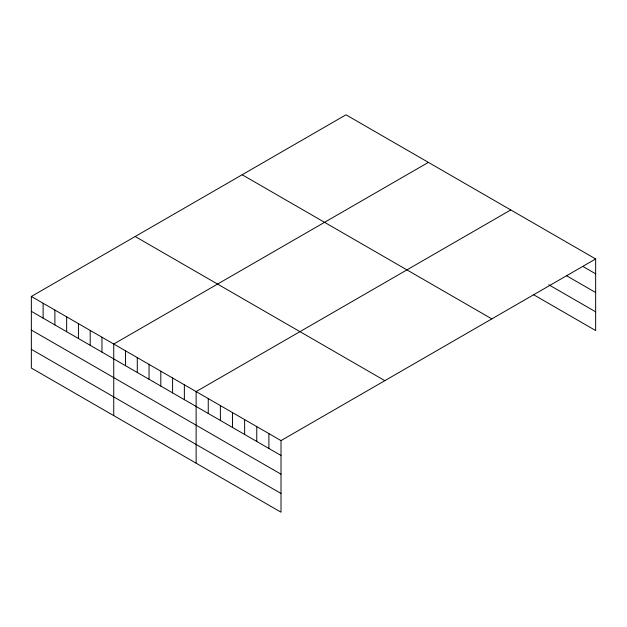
<?xml version="1.0" encoding="UTF-8"?>
<svg xmlns="http://www.w3.org/2000/svg" width="627" height="627" viewBox="0 0 627 627"><rect width="100%" height="100%" fill="white"/><g stroke="black" fill="none" stroke-linecap="round" stroke-linejoin="round"><path stroke-width="0.94" d="M595.65 258.951L281.014 440.601L281.014 512.196L31.35 368.049L31.35 296.461L345.986 114.804L595.65 258.951L595.65 330.539L533.397 294.604M428.374 162.377L113.738 344.027L113.738 415.615M510.762 209.943L196.126 391.593L196.126 463.188M583.525 266.82L595.65 273.819M566.549 275.731L595.65 292.535M548.758 284.752L595.65 311.823M242.155 174.753L491.819 318.892M135.181 236.512L384.845 380.66M31.35 296.461L281.014 440.601M31.35 311.329L281.014 455.468M31.35 330.045L281.014 474.192M31.35 349.333L281.014 493.473M268.889 433.602L268.889 448.47M256.764 426.603L256.764 441.471M244.632 419.596L244.632 434.464M232.507 412.597L232.507 427.465M220.383 405.598L220.383 420.466M208.258 398.592L208.258 413.467M184.362 384.798L184.362 399.665M172.59 378.003L172.59 392.87M160.818 371.208L160.818 386.075M149.046 364.412L149.046 379.28M137.282 357.617L137.282 372.485M125.51 350.822L125.51 365.69M101.966 337.232L101.966 352.1M90.202 330.437L90.202 345.305M78.43 323.642L78.43 338.509M66.658 316.847L66.658 331.714M54.886 310.051L54.886 324.919M43.122 303.256L43.122 318.124"/></g></svg>
